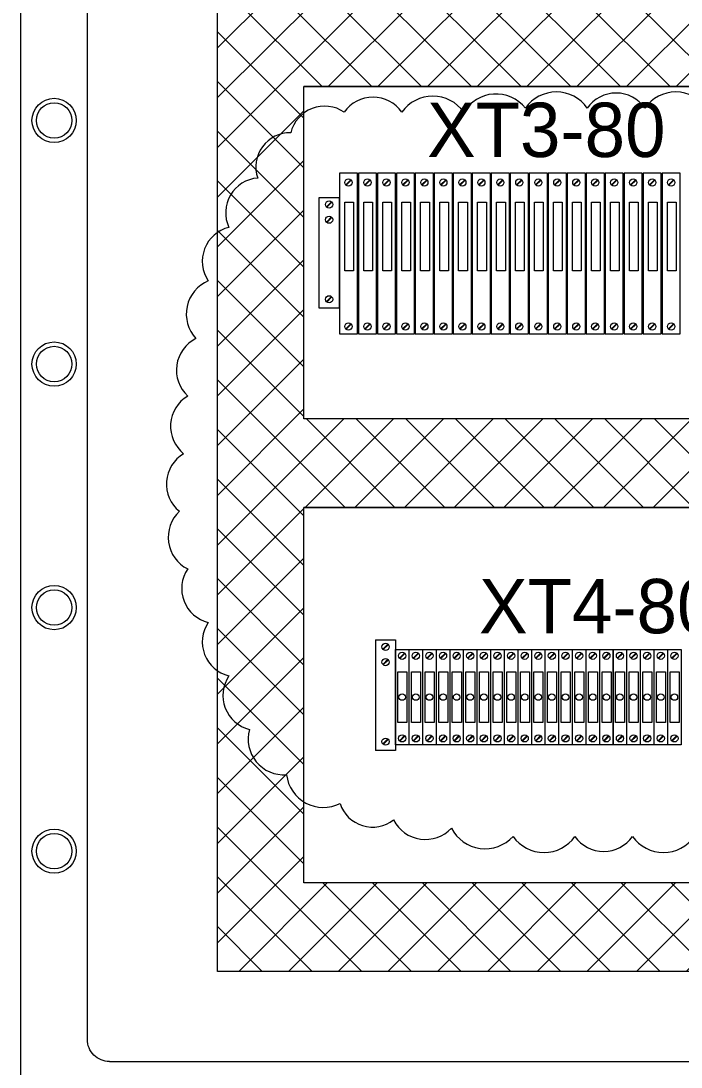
# Model space of a CAD drawing. Header units: millimetres. Extents: x 32626 to 72822, y 60047 to 123188.
# Drawn here: x 44784.7 to 44963.5, y 69075.4 to 69358.9 of the extents above; entities that cross this region are included whole.
import ezdxf

# ---------------------------------------------------------------- set-up
doc = ezdxf.new("R2010")
doc.units = ezdxf.units.MM
doc.header["$LTSCALE"] = 10
doc.layers.add('1轮廓实线层', color=7, linetype='Continuous', lineweight=18)
doc.layers.add('6文字层', color=3, linetype='Continuous', lineweight=18)
doc.styles.add('样式 1', font='SIMYOU.TTF', dxfattribs={"width": 0.75})

msp = doc.modelspace()

# ---------------------------------------------------------------- hatches: boundary and pattern name
at = {"layer": '1轮廓实线层'}
h = msp.add_hatch(dxfattribs=at)
h.set_pattern_fill('ANSI37', color=256, scale=3, style=0)
h.set_pattern_definition([(45, (13413.753, 2082.644), (-6.7351921, 6.7351921), []), (135, (13413.753, 2082.644), (-6.7351921, -6.7351921), [])])
h.paths.add_polyline_path([(44837.98, 69101.35), (44837.98, 69496.47), (45571.45, 69496.47), (45571.45, 69101.35)])
h.paths.add_polyline_path([(44861.4, 69473.08), (45548.03, 69473.08), (45548.03, 69365.07), (44861.4, 69365.07)], flags=16)
h.paths.add_polyline_path([(44861.38, 69341.07), (45548.05, 69341.07), (45548.05, 69251.07), (44861.38, 69251.07)], flags=16)
h.paths.add_polyline_path([(44861.38, 69227.07), (45548.05, 69227.07), (45548.05, 69125.35), (44861.38, 69125.35)], flags=16)

# ---------------------------------------------------------------- linework, layer by layer
for p, q in [((44837.98, 69101.35), (44837.98, 69496.47)), ((45307.45, 69341.07), (44861.38, 69341.07)), ((44861.38, 69341.07), (45548.05, 69341.07)), ((44861.38, 69251.07), (44861.38, 69341.07)), ((45307.45, 69251.07), (44861.38, 69251.07)), ((45548.05, 69251.07), (44861.38, 69251.07)), ((45307.45, 69227.07), (44861.38, 69227.07)), ((44861.38, 69227.07), (45548.05, 69227.07)), ((44861.38, 69125.35), (44861.38, 69227.07)), ((45548.05, 69125.35), (44861.38, 69125.35)), ((45571.45, 69101.35), (44837.98, 69101.35)), ((44808.71, 69076.91), (45600.71, 69076.91))]:
    msp.add_line(p, q, dxfattribs=at)
at = {"layer": '1轮廓实线层', "lineweight": 13}
for p, q in [((44875.89, 69317.63), (44870.97, 69317.63)), ((44870.97, 69317.63), (44870.97, 69274.13)), ((44875.89, 69274.13), (44875.89, 69317.63)), ((44881.03, 69317.63), (44876.11, 69317.63)), ((44876.11, 69317.63), (44876.11, 69274.13)), ((44881.03, 69274.13), (44881.03, 69317.63)), ((44886.18, 69317.63), (44881.26, 69317.63)), ((44881.26, 69317.63), (44881.26, 69274.13)), ((44886.18, 69274.13), (44886.18, 69317.63)), ((44891.32, 69317.63), (44886.4, 69317.63)), ((44886.4, 69317.63), (44886.4, 69274.13)), ((44891.32, 69274.13), (44891.32, 69317.63)), ((44896.46, 69317.63), (44891.54, 69317.63)), ((44891.54, 69317.63), (44891.54, 69274.13)), ((44896.46, 69274.13), (44896.46, 69317.63)), ((44901.6, 69317.63), (44896.68, 69317.63)), ((44896.68, 69317.63), (44896.68, 69274.13)), ((44901.6, 69274.13), (44901.6, 69317.63)), ((44906.75, 69317.63), (44901.83, 69317.63)), ((44901.83, 69317.63), (44901.83, 69274.13)), ((44906.75, 69274.13), (44906.75, 69317.63)), ((44911.89, 69317.63), (44906.97, 69317.63)), ((44906.97, 69317.63), (44906.97, 69274.13)), ((44911.89, 69274.13), (44911.89, 69317.63)), ((44917.03, 69317.63), (44912.11, 69317.63)), ((44912.11, 69317.63), (44912.11, 69274.13)), ((44917.03, 69274.13), (44917.03, 69317.63)), ((44922.17, 69317.63), (44917.25, 69317.63)), ((44917.25, 69317.63), (44917.25, 69274.13)), ((44922.17, 69274.13), (44922.17, 69317.63)), ((44927.32, 69317.63), (44922.4, 69317.63)), ((44922.4, 69317.63), (44922.4, 69274.13)), ((44927.32, 69274.13), (44927.32, 69317.63)), ((44932.46, 69317.63), (44927.54, 69317.63)), ((44927.54, 69317.63), (44927.54, 69274.13)), ((44932.46, 69274.13), (44932.46, 69317.63)), ((44937.6, 69317.63), (44932.68, 69317.63)), ((44932.68, 69317.63), (44932.68, 69274.13)), ((44937.6, 69274.13), (44937.6, 69317.63)), ((44942.74, 69317.63), (44937.82, 69317.63)), ((44937.82, 69317.63), (44937.82, 69274.13)), ((44942.74, 69274.13), (44942.74, 69317.63)), ((44947.88, 69317.63), (44942.96, 69317.63)), ((44942.96, 69317.63), (44942.96, 69274.13)), ((44947.88, 69274.13), (44947.88, 69317.63)), ((44953.03, 69317.63), (44948.11, 69317.63)), ((44948.11, 69317.63), (44948.11, 69274.13)), ((44953.03, 69274.13), (44953.03, 69317.63)), ((44958.17, 69317.63), (44953.25, 69317.63)), ((44953.25, 69317.63), (44953.25, 69274.13)), ((44958.17, 69274.13), (44958.17, 69317.63)), ((44963.31, 69317.63), (44958.39, 69317.63)), ((44958.39, 69317.63), (44958.39, 69274.13)), ((44963.31, 69274.13), (44963.31, 69317.63)), ((44872.68, 69314.48), (44874.06, 69315.85)), ((44872.8, 69314.35), (44874.18, 69315.73)), ((44877.83, 69314.48), (44879.2, 69315.85)), ((44877.95, 69314.35), (44879.33, 69315.73)), ((44882.97, 69314.48), (44884.35, 69315.85)), ((44883.09, 69314.35), (44884.47, 69315.73)), ((44888.11, 69314.48), (44889.49, 69315.85)), ((44888.23, 69314.35), (44889.61, 69315.73)), ((44893.25, 69314.48), (44894.63, 69315.85)), ((44893.37, 69314.35), (44894.75, 69315.73)), ((44898.39, 69314.48), (44899.77, 69315.85)), ((44898.52, 69314.35), (44899.89, 69315.73)), ((44903.54, 69314.48), (44904.92, 69315.85)), ((44903.66, 69314.35), (44905.04, 69315.73)), ((44908.68, 69314.48), (44910.06, 69315.85)), ((44908.8, 69314.35), (44910.18, 69315.73)), ((44913.82, 69314.48), (44915.2, 69315.85)), ((44913.94, 69314.35), (44915.32, 69315.73)), ((44918.96, 69314.48), (44920.34, 69315.85)), ((44919.08, 69314.35), (44920.46, 69315.73)), ((44924.11, 69314.48), (44925.48, 69315.85)), ((44924.23, 69314.35), (44925.61, 69315.73)), ((44929.25, 69314.48), (44930.63, 69315.85)), ((44929.37, 69314.35), (44930.75, 69315.73)), ((44934.39, 69314.48), (44935.77, 69315.85)), ((44934.51, 69314.35), (44935.89, 69315.73)), ((44939.53, 69314.48), (44940.91, 69315.85)), ((44939.65, 69314.35), (44941.03, 69315.73)), ((44944.67, 69314.48), (44946.05, 69315.85)), ((44944.8, 69314.35), (44946.17, 69315.73)), ((44949.82, 69314.48), (44951.2, 69315.85)), ((44949.94, 69314.35), (44951.32, 69315.73)), ((44954.96, 69314.48), (44956.34, 69315.85)), ((44955.08, 69314.35), (44956.46, 69315.73)), ((44960.1, 69314.48), (44961.48, 69315.85)), ((44960.22, 69314.35), (44961.6, 69315.73)), ((44865.49, 69311.07), (44870.89, 69311.07)), ((44865.49, 69281.07), (44865.49, 69311.07)), ((44867.44, 69308.51), (44868.82, 69309.89)), ((44867.56, 69308.39), (44868.94, 69309.77)), ((44870.89, 69311.07), (44870.89, 69281.07)), ((44867.44, 69304.39), (44868.82, 69305.76)), ((44867.56, 69304.26), (44868.94, 69305.64)), ((44867.44, 69282.82), (44868.82, 69284.2)), ((44867.56, 69282.7), (44868.94, 69284.08)), ((44870.89, 69281.07), (44865.49, 69281.07)), ((44872.68, 69275.45), (44874.06, 69276.83)), ((44872.8, 69275.33), (44874.18, 69276.71)), ((44877.83, 69275.45), (44879.2, 69276.83)), ((44877.95, 69275.33), (44879.33, 69276.71)), ((44882.97, 69275.45), (44884.35, 69276.83)), ((44883.09, 69275.33), (44884.47, 69276.71)), ((44888.11, 69275.45), (44889.49, 69276.83)), ((44888.23, 69275.33), (44889.61, 69276.71)), ((44893.25, 69275.45), (44894.63, 69276.83)), ((44893.37, 69275.33), (44894.75, 69276.71)), ((44898.39, 69275.45), (44899.77, 69276.83)), ((44898.52, 69275.33), (44899.89, 69276.71)), ((44903.54, 69275.45), (44904.92, 69276.83)), ((44903.66, 69275.33), (44905.04, 69276.71)), ((44908.68, 69275.45), (44910.06, 69276.83)), ((44908.8, 69275.33), (44910.18, 69276.71)), ((44913.82, 69275.45), (44915.2, 69276.83)), ((44913.94, 69275.33), (44915.32, 69276.71)), ((44918.96, 69275.45), (44920.34, 69276.83)), ((44919.08, 69275.33), (44920.46, 69276.71)), ((44924.11, 69275.45), (44925.48, 69276.83)), ((44924.23, 69275.33), (44925.61, 69276.71)), ((44929.25, 69275.45), (44930.63, 69276.83)), ((44929.37, 69275.33), (44930.75, 69276.71)), ((44934.39, 69275.45), (44935.77, 69276.83)), ((44934.51, 69275.33), (44935.89, 69276.71)), ((44939.53, 69275.45), (44940.91, 69276.83)), ((44939.65, 69275.33), (44941.03, 69276.71)), ((44944.67, 69275.45), (44946.05, 69276.83)), ((44944.8, 69275.33), (44946.17, 69276.71)), ((44949.82, 69275.45), (44951.2, 69276.83)), ((44949.94, 69275.33), (44951.32, 69276.71)), ((44954.96, 69275.45), (44956.34, 69276.83)), ((44955.08, 69275.33), (44956.46, 69276.71)), ((44960.1, 69275.45), (44961.48, 69276.83)), ((44960.22, 69275.33), (44961.6, 69276.71)), ((44870.97, 69274.13), (44875.89, 69274.13)), ((44876.11, 69274.13), (44881.03, 69274.13)), ((44881.26, 69274.13), (44886.18, 69274.13)), ((44886.4, 69274.13), (44891.32, 69274.13)), ((44891.54, 69274.13), (44896.46, 69274.13)), ((44896.68, 69274.13), (44901.6, 69274.13)), ((44901.83, 69274.13), (44906.75, 69274.13)), ((44906.97, 69274.13), (44911.89, 69274.13)), ((44912.11, 69274.13), (44917.03, 69274.13)), ((44917.25, 69274.13), (44922.17, 69274.13)), ((44922.4, 69274.13), (44927.32, 69274.13)), ((44927.54, 69274.13), (44932.46, 69274.13)), ((44932.68, 69274.13), (44937.6, 69274.13)), ((44937.82, 69274.13), (44942.74, 69274.13)), ((44942.96, 69274.13), (44947.88, 69274.13)), ((44948.11, 69274.13), (44953.03, 69274.13)), ((44953.25, 69274.13), (44958.17, 69274.13)), ((44958.39, 69274.13), (44963.31, 69274.13)), ((44880.79, 69191.21), (44886.19, 69191.21)), ((44880.79, 69191.21), (44880.79, 69161.21)), ((44882.74, 69188.65), (44884.12, 69190.03)), ((44882.87, 69188.53), (44884.24, 69189.91)), ((44886.19, 69191.21), (44886.19, 69161.21)), ((44886.19, 69188.57), (44889.79, 69188.57)), ((44886.19, 69162.77), (44886.19, 69188.57)), ((44887.24, 69186.23), (44888.62, 69187.61)), ((44887.37, 69186.11), (44888.74, 69187.49)), ((44889.79, 69188.57), (44889.79, 69162.77)), ((44889.88, 69188.57), (44893.48, 69188.57)), ((44889.88, 69162.77), (44889.88, 69188.57)), ((44890.93, 69186.23), (44892.31, 69187.61)), ((44891.05, 69186.11), (44892.43, 69187.49)), ((44893.48, 69188.57), (44893.48, 69162.77)), ((44893.57, 69188.57), (44897.17, 69188.57)), ((44893.57, 69162.77), (44893.57, 69188.57)), ((44894.62, 69186.23), (44896, 69187.61)), ((44894.74, 69186.11), (44896.12, 69187.49)), ((44897.17, 69188.57), (44897.17, 69162.77)), ((44897.25, 69188.57), (44900.85, 69188.57)), ((44897.25, 69162.77), (44897.25, 69188.57)), ((44898.3, 69186.23), (44899.68, 69187.61)), ((44898.42, 69186.11), (44899.8, 69187.49)), ((44900.85, 69188.57), (44900.85, 69162.77)), ((44900.94, 69188.57), (44904.54, 69188.57)), ((44900.94, 69162.77), (44900.94, 69188.57)), ((44901.99, 69186.23), (44903.37, 69187.61)), ((44902.11, 69186.11), (44903.49, 69187.49)), ((44904.54, 69188.57), (44904.54, 69162.77)), ((44904.62, 69188.57), (44908.22, 69188.57)), ((44904.62, 69162.77), (44904.62, 69188.57)), ((44905.67, 69186.23), (44907.05, 69187.61)), ((44905.8, 69186.11), (44907.17, 69187.49)), ((44908.22, 69188.57), (44908.22, 69162.77)), ((44908.31, 69188.57), (44911.91, 69188.57)), ((44908.31, 69162.77), (44908.31, 69188.57)), ((44909.36, 69186.23), (44910.74, 69187.61)), ((44909.48, 69186.11), (44910.86, 69187.49)), ((44911.91, 69188.57), (44911.91, 69162.77)), ((44912, 69188.57), (44915.6, 69188.57)), ((44912, 69162.77), (44912, 69188.57)), ((44913.05, 69186.23), (44914.43, 69187.61)), ((44913.17, 69186.11), (44914.55, 69187.49)), ((44915.6, 69188.57), (44915.6, 69162.77)), ((44915.68, 69188.57), (44919.28, 69188.57)), ((44915.68, 69162.77), (44915.68, 69188.57)), ((44916.73, 69186.23), (44918.11, 69187.61)), ((44916.85, 69186.11), (44918.23, 69187.49)), ((44919.28, 69188.57), (44919.28, 69162.77)), ((44919.37, 69188.57), (44922.97, 69188.57)), ((44919.37, 69162.77), (44919.37, 69188.57)), ((44920.42, 69186.23), (44921.8, 69187.61)), ((44920.54, 69186.11), (44921.92, 69187.49)), ((44922.97, 69188.57), (44922.97, 69162.77)), ((44923.06, 69188.57), (44926.66, 69188.57)), ((44923.06, 69162.77), (44923.06, 69188.57)), ((44924.11, 69186.23), (44925.48, 69187.61)), ((44924.23, 69186.11), (44925.61, 69187.49)), ((44926.66, 69188.57), (44926.66, 69162.77)), ((44926.74, 69188.57), (44930.34, 69188.57)), ((44926.74, 69162.77), (44926.74, 69188.57)), ((44927.79, 69186.23), (44929.17, 69187.61)), ((44927.91, 69186.11), (44929.29, 69187.49)), ((44930.34, 69188.57), (44930.34, 69162.77)), ((44930.43, 69188.57), (44934.03, 69188.57)), ((44930.43, 69162.77), (44930.43, 69188.57)), ((44931.48, 69186.23), (44932.86, 69187.61)), ((44931.6, 69186.11), (44932.98, 69187.49)), ((44934.03, 69188.57), (44934.03, 69162.77)), ((44934.11, 69188.57), (44937.71, 69188.57)), ((44934.11, 69162.77), (44934.11, 69188.57)), ((44935.16, 69186.23), (44936.54, 69187.61)), ((44935.28, 69186.11), (44936.66, 69187.49)), ((44937.71, 69188.57), (44937.71, 69162.77)), ((44937.8, 69188.57), (44941.4, 69188.57)), ((44937.8, 69162.77), (44937.8, 69188.57)), ((44938.85, 69186.23), (44940.23, 69187.61)), ((44938.97, 69186.11), (44940.35, 69187.49)), ((44941.4, 69188.57), (44941.4, 69162.77)), ((44941.49, 69188.57), (44945.09, 69188.57)), ((44941.49, 69162.77), (44941.49, 69188.57)), ((44942.54, 69186.23), (44943.91, 69187.61)), ((44942.66, 69186.11), (44944.04, 69187.49)), ((44945.09, 69188.57), (44945.09, 69162.77)), ((44945.17, 69188.57), (44948.77, 69188.57)), ((44945.17, 69162.77), (44945.17, 69188.57)), ((44946.22, 69186.23), (44947.6, 69187.61)), ((44946.34, 69186.11), (44947.72, 69187.49)), ((44948.77, 69188.57), (44948.77, 69162.77)), ((44948.86, 69188.57), (44952.46, 69188.57)), ((44948.86, 69162.77), (44948.86, 69188.57)), ((44949.91, 69186.23), (44951.29, 69187.61)), ((44950.03, 69186.11), (44951.41, 69187.49)), ((44952.46, 69188.57), (44952.46, 69162.77)), ((44952.54, 69188.57), (44956.14, 69188.57)), ((44952.54, 69162.77), (44952.54, 69188.57)), ((44953.59, 69186.23), (44954.97, 69187.61)), ((44953.72, 69186.11), (44955.09, 69187.49)), ((44956.14, 69188.57), (44956.14, 69162.77)), ((44956.23, 69188.57), (44959.83, 69188.57)), ((44956.23, 69162.77), (44956.23, 69188.57)), ((44957.28, 69186.23), (44958.66, 69187.61)), ((44957.4, 69186.11), (44958.78, 69187.49)), ((44959.83, 69188.57), (44959.83, 69162.77)), ((44959.92, 69162.77), (44959.92, 69188.57)), ((44959.92, 69188.57), (44963.52, 69188.57)), ((44959.92, 69162.77), (44959.92, 69188.57)), ((44960.97, 69186.23), (44962.35, 69187.61)), ((44961.09, 69186.11), (44962.47, 69187.49)), ((44963.52, 69188.57), (44963.52, 69162.77)), ((44882.74, 69184.53), (44884.12, 69185.9)), ((44882.87, 69184.4), (44884.24, 69185.78)), ((44882.74, 69162.96), (44884.12, 69164.34)), ((44882.87, 69162.84), (44884.24, 69164.22)), ((44887.24, 69163.85), (44888.62, 69165.23)), ((44887.37, 69163.73), (44888.74, 69165.11)), ((44890.93, 69163.85), (44892.31, 69165.23)), ((44891.05, 69163.73), (44892.43, 69165.11)), ((44894.62, 69163.85), (44896, 69165.23)), ((44894.74, 69163.73), (44896.12, 69165.11)), ((44898.3, 69163.85), (44899.68, 69165.23)), ((44898.42, 69163.73), (44899.8, 69165.11)), ((44901.99, 69163.85), (44903.37, 69165.23)), ((44902.11, 69163.73), (44903.49, 69165.11)), ((44905.67, 69163.85), (44907.05, 69165.23)), ((44905.8, 69163.73), (44907.17, 69165.11)), ((44909.36, 69163.85), (44910.74, 69165.23)), ((44909.48, 69163.73), (44910.86, 69165.11)), ((44913.05, 69163.85), (44914.43, 69165.23)), ((44913.17, 69163.73), (44914.55, 69165.11)), ((44916.73, 69163.85), (44918.11, 69165.23)), ((44916.85, 69163.73), (44918.23, 69165.11)), ((44920.42, 69163.85), (44921.8, 69165.23)), ((44920.54, 69163.73), (44921.92, 69165.11)), ((44924.11, 69163.85), (44925.48, 69165.23)), ((44924.23, 69163.73), (44925.61, 69165.11)), ((44927.79, 69163.85), (44929.17, 69165.23)), ((44927.91, 69163.73), (44929.29, 69165.11)), ((44931.48, 69163.85), (44932.86, 69165.23)), ((44931.6, 69163.73), (44932.98, 69165.11)), ((44935.16, 69163.85), (44936.54, 69165.23)), ((44935.28, 69163.73), (44936.66, 69165.11)), ((44938.85, 69163.85), (44940.23, 69165.23)), ((44938.97, 69163.73), (44940.35, 69165.11)), ((44942.54, 69163.85), (44943.91, 69165.23)), ((44942.66, 69163.73), (44944.04, 69165.11)), ((44946.22, 69163.85), (44947.6, 69165.23)), ((44946.34, 69163.73), (44947.72, 69165.11)), ((44949.91, 69163.85), (44951.29, 69165.23)), ((44950.03, 69163.73), (44951.41, 69165.11)), ((44953.59, 69163.85), (44954.97, 69165.23)), ((44953.72, 69163.73), (44955.09, 69165.11)), ((44957.28, 69163.85), (44958.66, 69165.23)), ((44957.4, 69163.73), (44958.78, 69165.11)), ((44960.97, 69163.85), (44962.35, 69165.23)), ((44961.09, 69163.73), (44962.47, 69165.11)), ((44889.79, 69162.77), (44886.19, 69162.77)), ((44893.48, 69162.77), (44889.88, 69162.77)), ((44897.17, 69162.77), (44893.57, 69162.77)), ((44900.85, 69162.77), (44897.25, 69162.77)), ((44904.54, 69162.77), (44900.94, 69162.77)), ((44908.22, 69162.77), (44904.62, 69162.77)), ((44911.91, 69162.77), (44908.31, 69162.77)), ((44915.6, 69162.77), (44912, 69162.77)), ((44919.28, 69162.77), (44915.68, 69162.77)), ((44922.97, 69162.77), (44919.37, 69162.77)), ((44926.66, 69162.77), (44923.06, 69162.77)), ((44930.34, 69162.77), (44926.74, 69162.77)), ((44934.03, 69162.77), (44930.43, 69162.77)), ((44937.71, 69162.77), (44934.11, 69162.77)), ((44941.4, 69162.77), (44937.8, 69162.77)), ((44945.09, 69162.77), (44941.49, 69162.77)), ((44948.77, 69162.77), (44945.17, 69162.77)), ((44952.46, 69162.77), (44948.86, 69162.77)), ((44956.14, 69162.77), (44952.54, 69162.77)), ((44959.83, 69162.77), (44956.23, 69162.77)), ((44963.52, 69162.77), (44959.92, 69162.77)), ((44886.19, 69161.21), (44880.79, 69161.21))]:
    msp.add_line(p, q, dxfattribs=at)
at = {"layer": '1轮廓实线层'}
for points in [[(45618.71, 69058.91), (44790.71, 69058.91, -0.414214), (44784.71, 69064.91), (44784.71, 69532.91, -0.414214), (44790.71, 69538.91)], [(44808.71, 69076.91, -0.414214), (44802.71, 69082.91), (44802.71, 69514.91, -0.414214), (44808.71, 69520.91)]]:
    msp.add_lwpolyline(points, format="xyb", dxfattribs=at)
msp.add_lwpolyline([(44861.38, 69251.07), (44861.38, 69341.07)], dxfattribs=at)
at = {"layer": '1轮廓实线层', "color": 1}
msp.add_lwpolyline([(44970.48, 69335.27, 0.520567), (44953.74, 69335.27, 0.520567), (44953.74, 69335.27, 0.520567), (44938.12, 69335.27, 0.520567), (44938.12, 69335.27, 0.520567), (44921.38, 69335.27, 0.520567), (44921.38, 69335.27, 0.520567), (44904.64, 69334.16, 0.520567), (44904.64, 69334.16, 0.520567), (44887.91, 69334.16, 0.520567), (44887.91, 69334.16, 0.520567), (44872.28, 69334.16, 0.520567), (44872.28, 69334.16, 0.520567), (44857.78, 69328.58, 0.520567), (44857.78, 69328.58, 0.520567), (44848.85, 69316.32, 0.520567), (44848.85, 69316.32, 0.520567), (44841.04, 69302.94, 0.520567), (44841.04, 69302.94, 0.520567), (44835.46, 69288.44, 0.520567), (44835.46, 69288.44, 0.520567), (44832.11, 69272.83, 0.520567), (44832.11, 69272.83, 0.520567), (44829.88, 69257.22, 0.520567), (44829.88, 69257.22, 0.520567), (44828.77, 69241.61, 0.520567), (44828.77, 69241.61, 0.520567), (44827.65, 69226, 0.520567), (44827.65, 69226, 0.520567), (44829.88, 69210.39, 0.520567), (44829.88, 69210.39, 0.520567), (44835.46, 69195.89, 0.520567), (44835.46, 69195.89, 0.520567), (44841.04, 69181.4, 0.520567), (44841.04, 69181.4, 0.520567), (44846.62, 69166.9, 0.520567), (44846.62, 69166.9, 0.520567), (44856.66, 69154.64, 0.520567), (44856.66, 69154.64, 0.520567), (44871.17, 69146.83, 0.520567), (44871.17, 69146.83, 0.520567), (44885.67, 69142.37, 0.520567), (44885.67, 69142.37, 0.520567), (44901.3, 69140.14, 0.520567), (44901.3, 69140.14, 0.520567), (44918.03, 69137.91, 0.520567), (44918.03, 69137.91, 0.520567), (44934.77, 69137.91, 0.520567), (44934.77, 69137.91, 0.520567), (44950.39, 69137.91, 0.520567), (44950.39, 69137.91, 0.520567), (44967.13, 69137.91, 0.520567)], format="xyb", dxfattribs=at)
at = {"layer": '1轮廓实线层', "lineweight": 13}
for points in [[(44872.42, 69309.74), (44874.79, 69309.74), (44874.79, 69291.17), (44872.42, 69291.17)], [(44877.57, 69309.74), (44879.93, 69309.74), (44879.93, 69291.17), (44877.57, 69291.17)], [(44882.71, 69309.74), (44885.07, 69309.74), (44885.07, 69291.17), (44882.71, 69291.17)], [(44887.85, 69309.74), (44890.22, 69309.74), (44890.22, 69291.17), (44887.85, 69291.17)], [(44892.99, 69309.74), (44895.36, 69309.74), (44895.36, 69291.17), (44892.99, 69291.17)], [(44898.14, 69309.74), (44900.5, 69309.74), (44900.5, 69291.17), (44898.14, 69291.17)], [(44903.28, 69309.74), (44905.64, 69309.74), (44905.64, 69291.17), (44903.28, 69291.17)], [(44908.42, 69309.74), (44910.79, 69309.74), (44910.79, 69291.17), (44908.42, 69291.17)], [(44913.56, 69309.74), (44915.93, 69309.74), (44915.93, 69291.17), (44913.56, 69291.17)], [(44918.7, 69309.74), (44921.07, 69309.74), (44921.07, 69291.17), (44918.7, 69291.17)], [(44923.85, 69309.74), (44926.21, 69309.74), (44926.21, 69291.17), (44923.85, 69291.17)], [(44928.99, 69309.74), (44931.36, 69309.74), (44931.36, 69291.17), (44928.99, 69291.17)], [(44934.13, 69309.74), (44936.5, 69309.74), (44936.5, 69291.17), (44934.13, 69291.17)], [(44939.27, 69309.74), (44941.64, 69309.74), (44941.64, 69291.17), (44939.27, 69291.17)], [(44944.42, 69309.74), (44946.78, 69309.74), (44946.78, 69291.17), (44944.42, 69291.17)], [(44949.56, 69309.74), (44951.92, 69309.74), (44951.92, 69291.17), (44949.56, 69291.17)], [(44954.7, 69309.74), (44957.07, 69309.74), (44957.07, 69291.17), (44954.7, 69291.17)], [(44959.84, 69309.74), (44962.21, 69309.74), (44962.21, 69291.17), (44959.84, 69291.17)], [(44886.81, 69182.47), (44889.26, 69182.47), (44889.26, 69168.81), (44886.81, 69168.81)], [(44890.5, 69182.47), (44892.95, 69182.47), (44892.95, 69168.81), (44890.5, 69168.81)], [(44894.19, 69182.47), (44896.64, 69182.47), (44896.64, 69168.81), (44894.19, 69168.81)], [(44897.87, 69182.47), (44900.32, 69182.47), (44900.32, 69168.81), (44897.87, 69168.81)], [(44901.56, 69182.47), (44904.01, 69182.47), (44904.01, 69168.81), (44901.56, 69168.81)], [(44905.25, 69182.47), (44907.69, 69182.47), (44907.69, 69168.81), (44905.25, 69168.81)], [(44908.93, 69182.47), (44911.38, 69182.47), (44911.38, 69168.81), (44908.93, 69168.81)], [(44912.62, 69182.47), (44915.07, 69182.47), (44915.07, 69168.81), (44912.62, 69168.81)], [(44916.3, 69182.47), (44918.75, 69182.47), (44918.75, 69168.81), (44916.3, 69168.81)], [(44919.99, 69182.47), (44922.44, 69182.47), (44922.44, 69168.81), (44919.99, 69168.81)], [(44923.68, 69182.47), (44926.12, 69182.47), (44926.12, 69168.81), (44923.68, 69168.81)], [(44927.36, 69182.47), (44929.81, 69182.47), (44929.81, 69168.81), (44927.36, 69168.81)], [(44931.05, 69182.47), (44933.5, 69182.47), (44933.5, 69168.81), (44931.05, 69168.81)], [(44934.73, 69182.47), (44937.18, 69182.47), (44937.18, 69168.81), (44934.73, 69168.81)], [(44938.42, 69182.47), (44940.87, 69182.47), (44940.87, 69168.81), (44938.42, 69168.81)], [(44942.11, 69182.47), (44944.55, 69182.47), (44944.55, 69168.81), (44942.11, 69168.81)], [(44945.79, 69182.47), (44948.24, 69182.47), (44948.24, 69168.81), (44945.79, 69168.81)], [(44949.48, 69182.47), (44951.93, 69182.47), (44951.93, 69168.81), (44949.48, 69168.81)], [(44953.16, 69182.47), (44955.61, 69182.47), (44955.61, 69168.81), (44953.16, 69168.81)], [(44956.85, 69182.47), (44959.3, 69182.47), (44959.3, 69168.81), (44956.85, 69168.81)], [(44960.54, 69182.47), (44962.99, 69182.47), (44962.99, 69168.81), (44960.54, 69168.81)]]:
    msp.add_lwpolyline(points, close=True, dxfattribs=at)
at = {"layer": '1轮廓实线层'}
for centre, radius in [((44793.71, 69331.91), 6), ((44793.71, 69331.91), 4.8), ((44793.71, 69265.91), 6), ((44793.71, 69265.91), 4.8), ((44793.71, 69199.91), 6), ((44793.71, 69199.91), 4.8), ((44793.71, 69133.91), 6), ((44793.71, 69133.91), 4.8)]:
    msp.add_circle(centre, radius, dxfattribs=at)
at = {"layer": '1轮廓实线层', "lineweight": 13}
for centre, radius in [((44873.43, 69315.1), 0.975), ((44878.57, 69315.1), 0.975), ((44883.72, 69315.1), 0.975), ((44888.86, 69315.1), 0.975), ((44894, 69315.1), 0.975), ((44899.14, 69315.1), 0.975), ((44904.29, 69315.1), 0.975), ((44909.43, 69315.1), 0.975), ((44914.57, 69315.1), 0.975), ((44919.71, 69315.1), 0.975), ((44924.86, 69315.1), 0.975), ((44930, 69315.1), 0.975), ((44935.14, 69315.1), 0.975), ((44940.28, 69315.1), 0.975), ((44945.42, 69315.1), 0.975), ((44950.57, 69315.1), 0.975), ((44955.71, 69315.1), 0.975), ((44960.85, 69315.1), 0.975), ((44868.19, 69309.14), 0.975), ((44868.19, 69305.02), 0.975), ((44868.19, 69283.45), 0.975), ((44873.43, 69276.08), 0.975), ((44878.57, 69276.08), 0.975), ((44883.72, 69276.08), 0.975), ((44888.86, 69276.08), 0.975), ((44894, 69276.08), 0.975), ((44899.14, 69276.08), 0.975), ((44904.29, 69276.08), 0.975), ((44909.43, 69276.08), 0.975), ((44914.57, 69276.08), 0.975), ((44919.71, 69276.08), 0.975), ((44924.86, 69276.08), 0.975), ((44930, 69276.08), 0.975), ((44935.14, 69276.08), 0.975), ((44940.28, 69276.08), 0.975), ((44945.42, 69276.08), 0.975), ((44950.57, 69276.08), 0.975), ((44955.71, 69276.08), 0.975), ((44960.85, 69276.08), 0.975), ((44883.49, 69189.28), 0.975), ((44887.99, 69186.86), 0.975), ((44891.68, 69186.86), 0.975), ((44895.37, 69186.86), 0.975), ((44899.05, 69186.86), 0.975), ((44902.74, 69186.86), 0.975), ((44906.42, 69186.86), 0.975), ((44910.11, 69186.86), 0.975), ((44913.8, 69186.86), 0.975), ((44917.48, 69186.86), 0.975), ((44921.17, 69186.86), 0.975), ((44924.86, 69186.86), 0.975), ((44928.54, 69186.86), 0.975), ((44932.23, 69186.86), 0.975), ((44935.91, 69186.86), 0.975), ((44939.6, 69186.86), 0.975), ((44943.29, 69186.86), 0.975), ((44946.97, 69186.86), 0.975), ((44950.66, 69186.86), 0.975), ((44954.34, 69186.86), 0.975), ((44958.03, 69186.86), 0.975), ((44961.72, 69186.86), 0.975), ((44883.49, 69185.15), 0.975), ((44887.99, 69175.67), 0.881), ((44891.68, 69175.67), 0.881), ((44895.37, 69175.67), 0.881), ((44899.05, 69175.67), 0.881), ((44902.74, 69175.67), 0.881), ((44906.42, 69175.67), 0.881), ((44910.11, 69175.67), 0.881), ((44913.8, 69175.67), 0.881), ((44917.48, 69175.67), 0.881), ((44921.17, 69175.67), 0.881), ((44924.86, 69175.67), 0.881), ((44928.54, 69175.67), 0.881), ((44932.23, 69175.67), 0.881), ((44935.91, 69175.67), 0.881), ((44939.6, 69175.67), 0.881), ((44943.29, 69175.67), 0.881), ((44946.97, 69175.67), 0.881), ((44950.66, 69175.67), 0.881), ((44954.34, 69175.67), 0.881), ((44958.03, 69175.67), 0.881), ((44961.72, 69175.67), 0.881), ((44883.49, 69163.59), 0.975), ((44887.99, 69164.48), 0.975), ((44891.68, 69164.48), 0.975), ((44895.37, 69164.48), 0.975), ((44899.05, 69164.48), 0.975), ((44902.74, 69164.48), 0.975), ((44906.42, 69164.48), 0.975), ((44910.11, 69164.48), 0.975), ((44913.8, 69164.48), 0.975), ((44917.48, 69164.48), 0.975), ((44921.17, 69164.48), 0.975), ((44924.86, 69164.48), 0.975), ((44928.54, 69164.48), 0.975), ((44932.23, 69164.48), 0.975), ((44935.91, 69164.48), 0.975), ((44939.6, 69164.48), 0.975), ((44943.29, 69164.48), 0.975), ((44946.97, 69164.48), 0.975), ((44950.66, 69164.48), 0.975), ((44954.34, 69164.48), 0.975), ((44958.03, 69164.48), 0.975), ((44961.72, 69164.48), 0.975)]:
    msp.add_circle(centre, radius, dxfattribs=at)

# ---------------------------------------------------------------- texts
at = {"layer": '6文字层', "style": '样式 1'}
for s, p in [('XT3-80', (44894.73, 69322.01)), ('XT4-80', (44908.81, 69192.95))]:
    msp.add_text(s, height=14.725, dxfattribs=at).set_placement(p)

doc.saveas('drawing.dxf')
